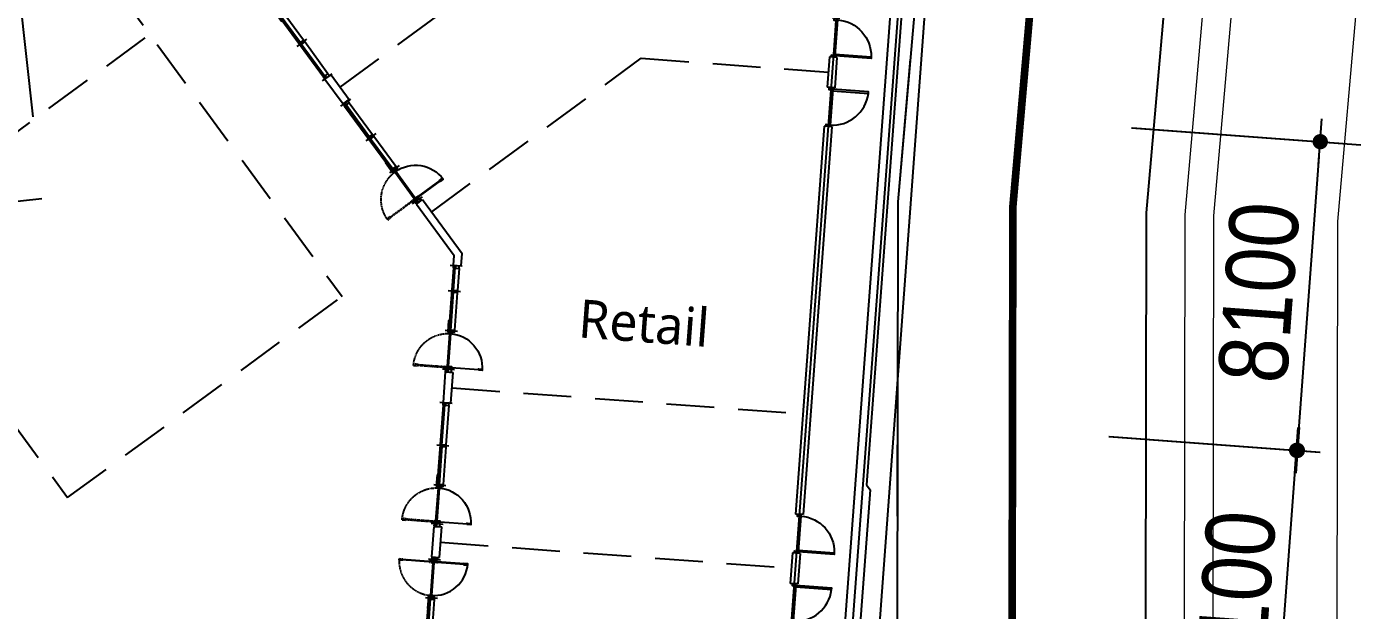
# Model space of a CAD drawing. Header units: millimetres. Extents: x 75184266 to 76346726, y -35077925 to -33679385.
# Drawn here: x 75535862 to 75570546, y -34919967 to -34904688 of the extents above; entities that cross this region are included whole.
import ezdxf
from ezdxf.enums import TextEntityAlignment as Align
from ezdxf.xclip import XClip

# ---------------------------------------------------------------- set-up
doc = ezdxf.new("R2010")
doc.units = ezdxf.units.MM
doc.header["$LTSCALE"] = 50
doc.header["$MEASUREMENT"] = 0
doc.header["$XCLIPFRAME"] = 2
doc.header["$PDMODE"] = 1
doc.header["$PDSIZE"] = -3
for name, pattern in [('-HID', [2.5, 1.5, -1]), ('PHANTOM2', [1.25, 0.625, -0.125, 0.125, -0.125, 0.125, -0.125]), ('XR-1F-PLAN$0$CEN', [62, 60, -1, 0, -1]), ('XR-1F-PLAN$0$HIDDEN', [0.375, 0.25, -0.125]), ('XR-B1$0$XR-지하3층$0$HID1', [2.3, 1.5, -0.8]), ('XR-B1$0$XR-지하3층$0$PHANTOM2', [1.25, 0.625, -0.125, 0.125, -0.125, 0.125, -0.125]), ('XR-지하3층$0$ANYANG1', [11.5, 6, -1, 1, -1.5, 1, -1]), ('XR-지하3층$0$HID1', [2.3, 1.5, -0.8]), ('XR-지하3층$0$HIDDEN', [0.375, 0.25, -0.125]), ('XR-지하3층$0$L2-2', [2.5, 1, -1.5]), ('XR-지하3층$0$PHANTOM2', [1.25, 0.625, -0.125, 0.125, -0.125, 0.125, -0.125])]:
    doc.linetypes.add(name, pattern=pattern)
doc.layers.get('0').update_dxf_attribs({"linetype": 'CONTINUOUS'})
doc.layers.get('Defpoints').update_dxf_attribs({"color": 51, "linetype": 'CONTINUOUS'})
for name, color, linetype in [('AA-DWXM-DOOR', 4, 'CONTINUOUS'), ('AA-MKXS', 3, 'CONTINUOUS'), ('XR-1F-PLAN$0$A-CEN02', 27, 'XR-1F-PLAN$0$CEN'), ('XR-1F-PLAN$0$A-DOR-FRAME', 7, 'CONTINUOUS'), ('XR-1F-PLAN$0$A-DOR-GL', 142, 'CONTINUOUS'), ('XR-1F-PLAN$0$A-DOR-HID', 9, 'XR-1F-PLAN$0$HIDDEN'), ('XR-1F-PLAN$0$A-DOR-TRACE', 8, 'CONTINUOUS'), ('XR-1F-PLAN$0$A-FRAME', 1, 'CONTINUOUS'), ('XR-1F-PLAN$0$A-HDCP7', 7, 'CONTINUOUS'), ('XR-1F-PLAN$0$A-WIN-ELE8', 8, 'CONTINUOUS'), ('XR-B1$0$XR-지하3층$0$-L-land1', 6, 'CONTINUOUS'), ('XR-지하3층$0$-L-land1', 6, 'CONTINUOUS'), ('XR-지하3층$0$보도라인', 7, 'CONTINUOUS')]:
    doc.layers.add(name, color=color, linetype=linetype)
for name, color, linetype, plot in [('DEFPOINT', 142, 'CONTINUOUS', False), ('XR-B1$0$XR-지하3층$0$DEFPOINT', 142, 'CONTINUOUS', False), ('XR-지하3층$0$DEFPOINT', 142, 'CONTINUOUS', False), ('건축', 8, 'CONTINUOUS', False)]:
    doc.layers.add(name, color=color, linetype=linetype, plot=plot)
for name, color, linetype, lineweight in [('XR-지하3층$0$$-길가장자리선', 7, 'CONTINUOUS', 0), ('XR-지하3층$0$$-차로분리', 7, 'CONTINUOUS', 0), ('XR-지하3층$0$0_plan', 7, 'CONTINUOUS', 0)]:
    doc.layers.add(name, color=color, linetype=linetype, lineweight=lineweight)
doc.styles.add('XR-지하3층$0$돋움', font='', dxfattribs={"width": 0.9})
doc.styles.add('XR-지하3층$0$맑은고딕', font='')
doc.styles.get('XR-지하3층$0$돋움').set_extended_font_data('Dotum')
doc.styles.get('XR-지하3층$0$맑은고딕').set_extended_font_data('Malgun Gothic')
doc.dimstyles.new('XR-지하3층$0$20110829_평면도_면적조정$0$std_style', dxfattribs={"dimscale": 400, "dimtxt": 3, "dimasz": 1, "dimexe": 1.5, "dimexo": 2, "dimgap": 1, "dimtad": 1, "dimtoh": 1, "dimdec": 0, "dimzin": 0, "dimdsep": 46, "dimtxsty": 'XR-지하3층$0$돋움', "dimblk": 'XR-지하3층$0$20110829_평면도_면적조정$0$01420DDOT01', "dimblk1": 'XR-지하3층$0$20110829_평면도_면적조정$0$01420DDOT01', "dimblk2": 'XR-지하3층$0$20110829_평면도_면적조정$0$01420DDOT01', "dimcen": 2.5, "dimdle": 8, "dimclrd": 256, "dimclre": 256, "dimclrt": 256, "dimadec": 0, "dimazin": 0, "dimtfac": 1, "dimtdec": 0, "dimtix": 1, "dimtmove": 2, "dimatfit": 3, "dimldrblk": 'XR-지하3층$0$20110829_평면도_면적조정$0$_ClosedBlank', "dimfxl": 1, "dimtolj": 1, "dimtzin": 0, "dimlwd": -1, "dimlwe": -1, "dimarcsym": 0})

# ---------------------------------------------------------------- blocks, each defined once
blk = doc.blocks.new('XR-1F-PLAN$0$A$C10B20476')
at = {"layer": 'Defpoints'}
for p, q in [((134, 35), (110, 35)), ((110, 35), (110, 0)), ((134, 35), (134, 0))]:
    blk.add_line(p, q, dxfattribs=at)
at = {"layer": 'XR-1F-PLAN$0$A-CEN02', "linetype": 'Continuous'}
blk.add_line((318, 80), (0, 80), dxfattribs=at)
at = {"layer": 'XR-1F-PLAN$0$A-FRAME'}
for p, q in [((144, 80), (110, 80)), ((110, 56), (144, 56)), ((110, 43), (144, 43)), ((144, 20), (134, 20))]:
    blk.add_line(p, q, dxfattribs=at)
for points in [[(88, 20), (88, 80)], [(110, 35), (110, 80)], [(122, 48), (144, 48), (144, 20), (238, 20), (238, 80), (144, 80), (144, 51), (122, 51), (122, 48)]]:
    blk.add_lwpolyline(points, dxfattribs=at)
blk = doc.blocks.new('XR-1F-PLAN$0$A$C491451C1')
at = {"layer": 'Defpoints'}
for p, q in [((15, 208), (-20, 208)), ((15, 184), (-20, 184)), ((15, 184), (15, 208)), ((45, 208), (45, 184)), ((45, 208), (80, 208)), ((45, 184), (80, 184))]:
    blk.add_line(p, q, dxfattribs=at)
at = {"layer": 'XR-1F-PLAN$0$A-CEN02', "linetype": 'Continuous'}
blk.add_line((30, 0), (30, 318), dxfattribs=at)
at = {"layer": 'XR-1F-PLAN$0$A-FRAME'}
for p, q in [((0, 174), (0, 184)), ((24, 208), (24, 174)), ((37, 208), (37, 174)), ((60, 174), (60, 184))]:
    blk.add_line(p, q, dxfattribs=at)
for points in [[(0, 230), (60, 230)], [(29, 196), (29, 174), (0, 174), (0, 80), (60, 80), (60, 174), (32, 174), (32, 196), (29, 196)], [(15, 208), (45, 208)]]:
    blk.add_lwpolyline(points, dxfattribs=at)
blk = doc.blocks.new('XR-1F-PLAN$0$A$C7F517DA1')
at = {"layer": 'XR-1F-PLAN$0$A-DOR-FRAME', "ltscale": 0.5, "elevation": 0}
for points in [[(50, 1675), (60, 1675), (60, 1690), (75, 1690), (75, 1675), (85, 1675), (85, 1775), (50, 1775)], [(50, 925), (10, 925), (10, 825), (50, 825)], [(990, 925), (950, 925), (950, 825), (990, 825)]]:
    blk.add_lwpolyline(points, close=True, dxfattribs=at)
blk.add_lwpolyline([(50, 875), (50, 975), (60, 975), (60, 960), (75, 960), (75, 975), (85, 975), (85, 875), (50, 875)], dxfattribs=at)
at = {"layer": 'XR-1F-PLAN$0$A-DOR-GL', "elevation": 0}
blk.add_lwpolyline([(62, 962), (72, 962), (72, 1687), (62, 1687)], close=True, dxfattribs=at)
at = {"layer": 'XR-1F-PLAN$0$A-DOR-HID', "ltscale": 2, "elevation": 0}
blk.add_lwpolyline([(50, 875), (50, 775), (60, 775), (60, 790), (75, 790), (75, 775), (85, 775), (85, 875), (50, 875)], dxfattribs=at)
for points in [[(62, 788), (72, 788), (72, 63), (62, 63)], [(50, 75), (60, 75), (60, 60), (75, 60), (75, 75), (85, 75), (85, -25), (50, -25)]]:
    blk.add_lwpolyline(points, close=True, dxfattribs=at)
at = {"layer": 'XR-1F-PLAN$0$A-DOR-HID', "ltscale": 2}
blk.add_arc((50, 875, 0), 900, 270, 0, dxfattribs=at)
at = {"layer": 'XR-1F-PLAN$0$A-DOR-TRACE'}
blk.add_arc((50, 875, 0), 900, 0, 90, dxfattribs=at)
at = {"layer": 'XR-1F-PLAN$0$A-WIN-ELE8'}
for p, q in [((85, 890, 0), (950, 890, 0)), ((85, 860, 0), (950, 860, 0))]:
    blk.add_line(p, q, dxfattribs=at)
blk = doc.blocks.new('SW-4.05')
at = {"layer": 'AA-MKXS', "ltscale": 0.5}
for p, q in [((0, -200), (0, 0)), ((3250, -200, 0), (3250, 0, 0))]:
    blk.add_line(p, q, dxfattribs=at)
at = {"layer": 'XR-1F-PLAN$0$A-DOR-GL', "elevation": 0}
for points in [[(1095, -154), (1095, -178), (2105, -178), (2105, -154)], [(3195, -154), (3195, -178), (2135, -178), (2135, -154)]]:
    blk.add_lwpolyline(points, close=True, dxfattribs=at)
at = {"layer": 'XR-1F-PLAN$0$A-FRAME'}
for p, q in [((10, -200), (10, -178)), ((70, -200), (70, -178)), ((2090, -200), (2090, -178)), ((2150, -200), (2150, -178)), ((3180, -200, 0), (3180, -178, 0)), ((3240, -200, 0), (3240, -178, 0))]:
    blk.add_line(p, q, dxfattribs=at)
at = {"layer": 'XR-1F-PLAN$0$A-HDCP7', "elevation": 0}
blk.add_lwpolyline([(1350, -200), (1050, -200), (1050, -215), (1350, -215)], close=True, dxfattribs=at)
at = {"layer": 'XR-1F-PLAN$0$A-WIN-ELE8'}
for p, q in [((2090, -50, 0), (1110, -50, 0)), ((3180, -200, 0), (1110, -200, 0)), ((3180, -50, 0), (2150, -50, 0))]:
    blk.add_line(p, q, dxfattribs=at)
at = {"layer": 'XR-1F-PLAN$0$A-DOR-FRAME', "ltscale": 600, "extrusion": (0, 0, -1), "xscale": -1, "zscale": -1, "rotation": 2.5358915e-09}
blk.add_blockref('XR-1F-PLAN$0$A$C7F517DA1', (-60, -1025, 0), dxfattribs=at)
at = {"layer": 'XR-1F-PLAN$0$A-FRAME', "extrusion": (0, 0, -1), "zscale": -1, "rotation": 90.00000000253594}
blk.add_blockref('XR-1F-PLAN$0$A$C10B20476', (10, -288, 0), dxfattribs=at)
at = {"layer": 'XR-1F-PLAN$0$A-FRAME', "ltscale": 0.5, "extrusion": (0, 0, -1), "xscale": -1, "zscale": -1, "rotation": 180}
for p in [(-1110, 30, 0), (-2150, 30, 0)]:
    blk.add_blockref('XR-1F-PLAN$0$A$C491451C1', p, dxfattribs=at)
at = {"layer": 'XR-1F-PLAN$0$A-FRAME', "xscale": -1, "rotation": 269.999999997464}
blk.add_blockref('XR-1F-PLAN$0$A$C10B20476', (3160, -288, 0), dxfattribs=at)
blk = doc.blocks.new('SW-3.9')
at = {"layer": 'AA-MKXS', "ltscale": 0.5}
for p, q in [((0, 200), (0, 0)), ((2800, 200, 0), (2800, 0, 0))]:
    blk.add_line(p, q, dxfattribs=at)
at = {"layer": 'XR-1F-PLAN$0$A-DOR-GL', "elevation": 0}
for points in [[(1095, 154), (1095, 178), (2105, 178), (2105, 154)], [(2745, 154), (2745, 178), (2135, 178), (2135, 154)]]:
    blk.add_lwpolyline(points, close=True, dxfattribs=at)
at = {"layer": 'XR-1F-PLAN$0$A-FRAME'}
for p, q in [((10, 200), (10, 178)), ((70, 200), (70, 178)), ((2090, 200), (2090, 178)), ((2150, 200), (2150, 178)), ((2730, 200, 0), (2730, 178, 0)), ((2790, 200, 0), (2790, 178, 0))]:
    blk.add_line(p, q, dxfattribs=at)
at = {"layer": 'XR-1F-PLAN$0$A-HDCP7', "elevation": 0}
blk.add_lwpolyline([(1350, 200), (1050, 200), (1050, 215), (1350, 215)], close=True, dxfattribs=at)
at = {"layer": 'XR-1F-PLAN$0$A-WIN-ELE8'}
for p, q in [((2730, 200, 0), (1110, 200, 0)), ((2090, 50, 0), (1110, 50, 0)), ((2730, 50, 0), (2150, 50, 0))]:
    blk.add_line(p, q, dxfattribs=at)
at = {"layer": 'XR-1F-PLAN$0$A-DOR-FRAME', "ltscale": 600, "extrusion": (0, 0, -1), "zscale": -1, "rotation": 179.9999999825117}
blk.add_blockref('XR-1F-PLAN$0$A$C7F517DA1', (-60, 1025, 0), dxfattribs=at)
at = {"layer": 'XR-1F-PLAN$0$A-FRAME'}
for p, rotation in [((-10, 288, 0), 270.0000000174883), ((2710, 288, 0), 270.0000000174886)]:
    blk.add_blockref('XR-1F-PLAN$0$A$C10B20476', p, dxfattribs=dict(at, rotation=rotation))
at = {"layer": 'XR-1F-PLAN$0$A-FRAME', "ltscale": 0.5, "extrusion": (0, 0, -1), "zscale": -1}
for p in [(-1110, -30, 0), (-2150, -30, 0)]:
    blk.add_blockref('XR-1F-PLAN$0$A$C491451C1', p, dxfattribs=at)
blk = doc.blocks.new('d-1000')
at = {"layer": 'AA-DWXM-DOOR', "color": 8}
for p, q in [((40, 100), (980, 100)), ((55, 60), (965, 60))]:
    blk.add_line(p, q, dxfattribs=at)
at = {"layer": 'AA-DWXM-DOOR'}
blk.add_lwpolyline([(40, 100), (80, 100), (80, 1040), (40, 1040), (40, 100)], dxfattribs=at)
for points in [[(40, 100), (10, 100), (10, 0), (55, 0), (55, 60), (40, 60)], [(980, 100), (1010, 100), (1010, 0), (965, 0), (965, 60), (980, 60)]]:
    blk.add_lwpolyline(points, close=True, dxfattribs=at)
at = {"layer": 'AA-DWXM-DOOR', "color": 9}
blk.add_arc((32, 93), 948, 0.4142, 87.0949, dxfattribs=at)
at = {"layer": 'AA-MKXS', "ltscale": 0.5}
for p, q in [((0, 150), (0, -50)), ((1020, 150), (1020, -50))]:
    blk.add_line(p, q, dxfattribs=at)
blk = doc.blocks.new('XR-지하3층$0$20110829_평면도_면적조정$0$01420DDOT01')
blk.add_line((-1.5, 0), (1.5, 0))
at = {"const_width": 0.5}
blk.add_lwpolyline([(-0.25, 0, 1), (0.25, 0, 1)], format="xyb", close=True, dxfattribs=at)
blk = doc.blocks.new('*D220')
at = {"layer": 'Defpoints', "color": 0, "transparency": 16777216}
for p in [(75555465, -34822586), (75547405, -34828495, 0), (75609665, -34913417, 0)]:
    blk.add_point(p, dxfattribs=at)
at = {"layer": '건축'}
for p, q in [((75548050, -34828022), (75555948, -34822231)), ((75617488, -34907186), (75555701, -34822909)), ((75610311, -34912944), (75618209, -34907153))]:
    blk.add_line(p, q, dxfattribs=at)
at = {"layer": '건축', "xscale": 400, "yscale": 400, "zscale": 400}
for p, rotation in [((75555465, -34822586), 126.2469342799536), ((75617725, -34907508), 306.2469342799536)]:
    blk.add_blockref('XR-지하3층$0$20110829_평면도_면적조정$0$01420DDOT01', p, dxfattribs=dict(at, rotation=rotation))
at = {"layer": '건축', "insert": (75587644, -34864278), "char_height": 1800, "attachment_point": 5, "rotation": 306.2469, "style": 'XR-지하3층$0$돋움'}
blk.add_mtext('\\A1;105300', dxfattribs=at)
blk = doc.blocks.new('XR-지하3층$0$20110829_평면도_면적조정$0$_ClosedBlank')
at = {"color": 0, "linetype": 'ByBlock', "lineweight": -2}
for p, q in [((-1, 0.167), (0, 0)), ((-1, 0.167), (-1, -0.167)), ((0, 0), (-1, -0.167))]:
    blk.add_line(p, q, dxfattribs=at)
blk = doc.blocks.new('*D268')
at = {"layer": 'Defpoints', "color": 0, "transparency": 16777216}
for p in [(75563970, -34907278, 0), (75573936, -34908014), (75560386, -34955745, 0)]:
    blk.add_point(p, dxfattribs=at)
at = {"layer": '건축'}
for p, q in [((75564767, -34907337), (75574534, -34908059)), ((75570382, -34956083), (75573906, -34908413)), ((75561184, -34955804), (75570950, -34956527))]:
    blk.add_line(p, q, dxfattribs=at)
at = {"layer": '건축', "xscale": 400, "yscale": 400, "zscale": 400}
for p, rotation in [((75573936, -34908014), 85.77114914151039), ((75570352, -34956482), 265.7711491415104)]:
    blk.add_blockref('XR-지하3층$0$20110829_평면도_면적조정$0$01420DDOT01', p, dxfattribs=dict(at, rotation=rotation))
at = {"layer": '건축', "insert": (75570846, -34932152), "char_height": 1800, "attachment_point": 5, "rotation": 85.7711, "style": 'XR-지하3층$0$돋움'}
blk.add_mtext('\\A1;48600', dxfattribs=at)
blk = doc.blocks.new('*D291')
at = {"layer": 'Defpoints', "color": 0, "transparency": 16777216}
for p in [(75563374, -34915356, 0), (75569085, -34915778), (75562777, -34923434, 0)]:
    blk.add_point(p, dxfattribs=at)
at = {"layer": '건축'}
for p, q in [((75564172, -34915415), (75569684, -34915822)), ((75568518, -34923457), (75569056, -34916177)), ((75563575, -34923493), (75569086, -34923900))]:
    blk.add_line(p, q, dxfattribs=at)
at = {"layer": '건축', "xscale": 400, "yscale": 400, "zscale": 400}
for p, rotation in [((75569085, -34915778), 85.77114914151039), ((75568488, -34923856), 265.7711491415104)]:
    blk.add_blockref('XR-지하3층$0$20110829_평면도_면적조정$0$01420DDOT01', p, dxfattribs=dict(at, rotation=rotation))
at = {"layer": '건축', "insert": (75567489, -34919721), "char_height": 1800, "attachment_point": 5, "rotation": 85.7711, "style": 'XR-지하3층$0$돋움'}
blk.add_mtext('\\A1;8100', dxfattribs=at)
blk = doc.blocks.new('*D292')
at = {"layer": 'Defpoints', "color": 0, "transparency": 16777216}
for p in [(75563991, -34907279, 0), (75569703, -34907701), (75563394, -34915357, 0)]:
    blk.add_point(p, dxfattribs=at)
at = {"layer": '건축'}
for p, q in [((75564789, -34907338), (75570301, -34907746)), ((75569135, -34915381), (75569673, -34908100)), ((75564192, -34915416), (75569704, -34915824))]:
    blk.add_line(p, q, dxfattribs=at)
at = {"layer": '건축', "xscale": 400, "yscale": 400, "zscale": 400}
for p, rotation in [((75569703, -34907701), 85.77114914151039), ((75569105, -34915779), 265.7711491415104)]:
    blk.add_blockref('XR-지하3층$0$20110829_평면도_면적조정$0$01420DDOT01', p, dxfattribs=dict(at, rotation=rotation))
at = {"layer": '건축', "insert": (75568106, -34911644), "char_height": 1800, "attachment_point": 5, "rotation": 85.7711, "style": 'XR-지하3층$0$돋움'}
blk.add_mtext('\\A1;8100', dxfattribs=at)
blk = doc.blocks.new('11111111')
at = {"layer": 'XR-B1$0$XR-지하3층$0$-L-land1', "color": 1, "linetype": 'XR-B1$0$XR-지하3층$0$PHANTOM2', "ltscale": 200, "true_color": 0xfb0404}
blk.add_lwpolyline([(77063562, -34333155), (77066587, -34318155), (77066649, -34281009), (77069707, -34246009), (77069739, -34226894), (76980173, -34220244), (76854435, -34210909, -0.115118), (76806437, -34235824), (76800088, -34243550), (76796571, -34369510), (76803542, -34376679), (76934489, -34376677), (76959481, -34372677), (76989487, -34372677), (77004494, -34373677), (77052897, -34373675), (77063512, -34363078)], format="xyb", close=True, dxfattribs=at)
at = {"layer": 'XR-B1$0$XR-지하3층$0$DEFPOINT', "linetype": 'XR-B1$0$XR-지하3층$0$HID1', "ltscale": 50}
blk.add_lwpolyline([(77060562, -34332853), (77063587, -34317853), (77063649, -34280876), (77066707, -34245876), (77066734, -34229679), (76979951, -34223236), (76855438, -34213992, -0.110486), (76808135, -34238483), (76803058, -34244661), (76799605, -34368327), (76804810, -34373679), (76934251, -34373677), (76959243, -34369677), (76989587, -34369677), (77004594, -34370677), (77051655, -34370675), (77060514, -34361831)], format="xyb", close=True, dxfattribs=at)
blk = doc.blocks.new('XR-지하3층$0$A$C723B38EE')
at = {"layer": 'XR-지하3층$0$$-길가장자리선', "color": 8}
blk.add_lwpolyline([(447.563, 435.577, -0.30604), (454.281, 425.594), (454.095, 313.112), (451.037, 278.112), (450.975, 240.671), (447.951, 225.671), (447.898, 193.652, -0.063862), (447.381, 189.678)], format="xyb", dxfattribs=at)
at = {"layer": 'XR-지하3층$0$$-차로분리', "color": 8, "linetype": 'XR-지하3층$0$L2-2', "ltscale": 80, "flags": 128}
blk.add_lwpolyline([(454.146, 192.679), (454.287, 277.967), (457.345, 312.968), (457.535, 428.247), (457.577, 453.512), (457.815, 597.674)], dxfattribs=at)
at = {"layer": 'XR-지하3층$0$-L-land1', "color": 1, "linetype": 'XR-지하3층$0$PHANTOM2', "ltscale": 200, "true_color": 0xfb0404}
blk.add_lwpolyline([(442.7, 226.202), (445.725, 241.203), (445.787, 278.348), (448.845, 313.348), (448.877, 332.464), (359.311, 339.113), (233.573, 348.448, -0.115118), (185.575, 323.534), (179.226, 315.808), (175.709, 189.847), (182.68, 182.678), (313.627, 182.68), (338.619, 186.68), (368.625, 186.68), (383.632, 185.681), (432.034, 185.682), (442.65, 196.28)], format="xyb", close=True, dxfattribs=at)
at = {"layer": 'XR-지하3층$0$0_plan', "color": 8}
blk.add_lwpolyline([(416.21, 382.767), (416.283, 426.909, -0.435593), (427.023, 436.865), (444.271, 435.585, -0.393153), (453.531, 425.596), (453.345, 313.145), (450.287, 278.145), (450.226, 240.747), (447.201, 225.747), (447.148, 193.653, -0.413722), (432.148, 178.678), (383.402, 178.677), (368.395, 178.676), (338.577, 178.675), (313.573, 175.675), (185.599, 175.671)], format="xyb", dxfattribs=at)
at = {"layer": 'XR-지하3층$0$DEFPOINT', "linetype": 'XR-지하3층$0$HID1', "ltscale": 50}
blk.add_lwpolyline([(439.7, 226.504), (442.725, 241.504), (442.787, 278.481), (445.845, 313.481), (445.872, 329.678), (359.089, 336.121), (234.575, 345.365, -0.110486), (187.273, 320.874), (182.196, 314.697), (178.743, 191.031), (183.947, 185.678), (313.388, 185.68), (338.38, 189.68), (368.725, 189.68), (383.732, 188.681), (430.793, 188.682), (439.652, 197.526)], format="xyb", close=True, dxfattribs=at)
at = {"layer": 'XR-지하3층$0$보도라인', "color": 8}
blk.add_lwpolyline([(446.148, 193.655), (446.201, 225.847), (449.226, 240.847), (449.287, 278.19), (452.345, 313.19), (452.53, 425.019)], dxfattribs=at)
blk = doc.blocks.new('aaaaaaaaaaaa')
at = {"layer": 'DEFPOINT', "linetype": '-HID', "ltscale": 50}
blk.add_lwpolyline([(-19069, -3877), (-18714, -4360), (-6763, 4403), (-5876, 3194), (-3578, 4879), (0, 0), (-20581, -15092), (-17903, -39605), (-19419, -39770), (-19123, -42712), (-25137, -43369), (-27407, -22593), (-33191, -14347), (-52711, -5765), (-50276, -227), (-47530, -1434), (-46916, -38), (-29512, -7690), (-22624, -2639), (-19826, -2845)], close=True, dxfattribs=at)

msp = doc.modelspace()

# ---------------------------------------------------------------- linework, layer by layer
at = {"layer": '건축', "ltscale": 0.5}
for p, q in [((75560052.1, -34882750.3), (75553802, -34967020.8)), ((75560257, -34882691.5), (75553994.6, -34967127.6)), ((75557490, -34898367.1), (75552443.8, -34966404.6)), ((75556862.2, -34905480.5), (75556803, -34906278.3)), ((75557061.6, -34905495.3), (75557002.4, -34906293.1)), ((75543829.6, -34905949.4), (75544302.6, -34906594.6)), ((75543668.3, -34906067.7), (75544141.3, -34906712.9)), ((75556727.5, -34907295.5), (75555974.9, -34917443.9)), ((75556927, -34907310.3), (75556174.3, -34917458.7)), ((75546062.9, -34909333.9), (75547050.6, -34910681.2)), ((75546224.2, -34909215.7), (75547255.5, -34910622.4)), ((75547031.8, -34910934.6), (75547050.6, -34910681.2)), ((75547231.3, -34910949.4), (75547255.5, -34910622.4)), ((75546765.6, -34914524.7), (75546824.7, -34913726.9)), ((75546965, -34914539.5), (75547024.2, -34913741.7)), ((75546466, -34918563.6), (75546525.2, -34917765.8)), ((75546665.4, -34918578.4), (75546724.6, -34917780.6)), ((75555899.4, -34918461.1), (75555840.2, -34919258.9)), ((75556098.9, -34918475.9), (75556039.7, -34919273.7))]:
    msp.add_line(p, q, dxfattribs=at)
at = {"layer": '건축', "ltscale": 1000}
for p, q in [((75560974.2, -34882485.8), (75554668.8, -34967501.3)), ((75560359.5, -34882662.1), (75557836.3, -34916682.5)), ((75557836.3, -34916682.5), (75557927.3, -34916806.7)), ((75557927.3, -34916806.7), (75554196.9, -34967103.2))]:
    msp.add_line(p, q, dxfattribs=at)
at = {"layer": '건축', "linetype": 'XR-지하3층$0$HIDDEN', "ltscale": 100}
for p, q in [((75527087.3, -34888525.6), (75544115.7, -34911752.2)), ((75519909.6, -34893787.9), (75536938.1, -34917014.4)), ((75544066.1, -34906272), (75556405.2, -34897225.7)), ((75531912.3, -34910159.4), (75539090, -34904897.1)), ((75546460.1, -34909537.4), (75551944.1, -34905516.8)), ((75551944.1, -34905516.8), (75556832.6, -34905879.4)), ((75536938.1, -34917014.4), (75544115.7, -34911752.2)), ((75546994.6, -34914140.6), (75556169.4, -34914821.1)), ((75546695, -34918179.5), (75555869.8, -34918860))]:
    msp.add_line(p, q, dxfattribs=at)
at = {"layer": '건축', "linetype": 'PHANTOM2', "ltscale": 50, "const_width": 200}
msp.add_lwpolyline([(75558575, -34961553.7), (75561600, -34946553.7), (75561662, -34909408.3), (75564720.4, -34874408.3), (75564752.3, -34855292.5), (75475186.2, -34848643), (75349448.2, -34839308.1, -0.1151176), (75301449.9, -34864222.7), (75295101, -34871948.7), (75291583.8, -34997908.7), (75298555.5, -35005077.8), (75429502.2, -35005076.4), (75454494.2, -35001076.2), (75484500.6, -35001075.9), (75499507.3, -35002075.7), (75547909.7, -35002074.4), (75558525.1, -34991476.6)], format="xyb", close=True, dxfattribs=at)
at = {"layer": '건축', "linetype": 'XR-지하3층$0$ANYANG1'}
msp.add_lwpolyline([(75558575, -34961553.7), (75561600, -34946553.7), (75561662, -34909408.3), (75564720.4, -34874408.3), (75564752.3, -34855292.5), (75475186.2, -34848643), (75349448.2, -34839308.1, -0.1151176), (75301449.9, -34864222.7), (75295101, -34871948.7), (75291583.8, -34997908.7), (75298555.5, -35005077.8), (75429502.2, -35005076.4), (75454494.2, -35001076.2), (75484500.6, -35001075.9), (75499507.3, -35002075.7), (75547909.7, -35002074.4), (75558525.1, -34991476.6)], format="xyb", close=True, dxfattribs=at)

# ---------------------------------------------------------------- block references
at = {"layer": '건축', "ltscale": 0.5}
ref = msp.add_blockref('XR-지하3층$0$A$C723B38EE', (75115875.3, -35187756.2), dxfattribs=dict(at, xscale=999.9999999999998, yscale=999.9999999999998, zscale=999.9999999999998))
XClip(ref).set_block_clipping_path([(137.7798442268, 119.9958357572), (497.8511876765, 396.6664658143)])
at = {"layer": '건축'}
for name, p in [('11111111', (-1504986.9, -628399)), ('aaaaaaaaaaaa', (75554164.2, -34869587.9))]:
    msp.add_blockref(name, p, dxfattribs=at)
for name, p, rotation in [('SW-4.05', (75541908, -34903328.4, 0), 306.2469335869301), ('d-1000', (75556852.9, -34906282), 265.7582554143502), ('SW-3.9', (75547024.2, -34913741.7), 85.75820568688734), ('SW-4.05', (75546665.4, -34918578.4, 0), 265.758155830336), ('d-1000', (75555890.1, -34919262.6), 265.7582554143502)]:
    msp.add_blockref(name, p, dxfattribs=dict(at, rotation=rotation))
at = {"layer": '건축', "xscale": -1}
for name, p, rotation in [('d-1000', (75556912, -34905484.2), 265.7582554177146), ('SW-4.05', (75546224.2, -34909215.7, 0), 306.2470331641721), ('SW-4.05', (75546724.6, -34917780.6, 0), 265.7582554075781), ('d-1000', (75555949.3, -34918464.8), 265.7582554177146)]:
    msp.add_blockref(name, p, dxfattribs=dict(at, rotation=rotation))

# ---------------------------------------------------------------- texts
at = {"layer": '건축', "style": 'XR-지하3층$0$맑은고딕'}
msp.add_text('Retail', height=1000, rotation=355.75786, dxfattribs=at).set_placement((75552013.5, -34912447.4), align=Align.MIDDLE_CENTER)

# ---------------------------------------------------------------- dimensions: what is measured, and where the dimension line sits
at = {"layer": '건축'}
for base, p1, p2, angle, picture, middle in [((75555464.6, -34822586.2), (75609665.5, -34913417, 0), (75547405.1, -34828495, 0), 126.24693, '*D220', (75587644.2, -34864277.8)), ((75573935.8, -34908014.5), (75560385.8, -34955745.5, 0), (75563969.6, -34907277.6, 0), 85.77115, '*D268', (75570846.3, -34932152.5)), ((75569702.7, -34907701.5), (75563394.2, -34915357.1, 0), (75563991.5, -34907279.2, 0), 85.77115, '*D292', (75568106.3, -34911644.5)), ((75569085.3, -34915777.9), (75562776.8, -34923433.6, 0), (75563374.1, -34915355.6, 0), 85.77115, '*D291', (75567489, -34919721))]:
    dim = msp.add_linear_dim(base=base, p1=p1, p2=p2, angle=angle, dimstyle='XR-지하3층$0$20110829_평면도_면적조정$0$std_style', override={"dimtxt": 4.5}, dxfattribs=at)
    dim.commit()
    dim.dimension.update_dxf_attribs({"geometry": picture, "text_midpoint": middle})

doc.saveas('drawing.dxf')
